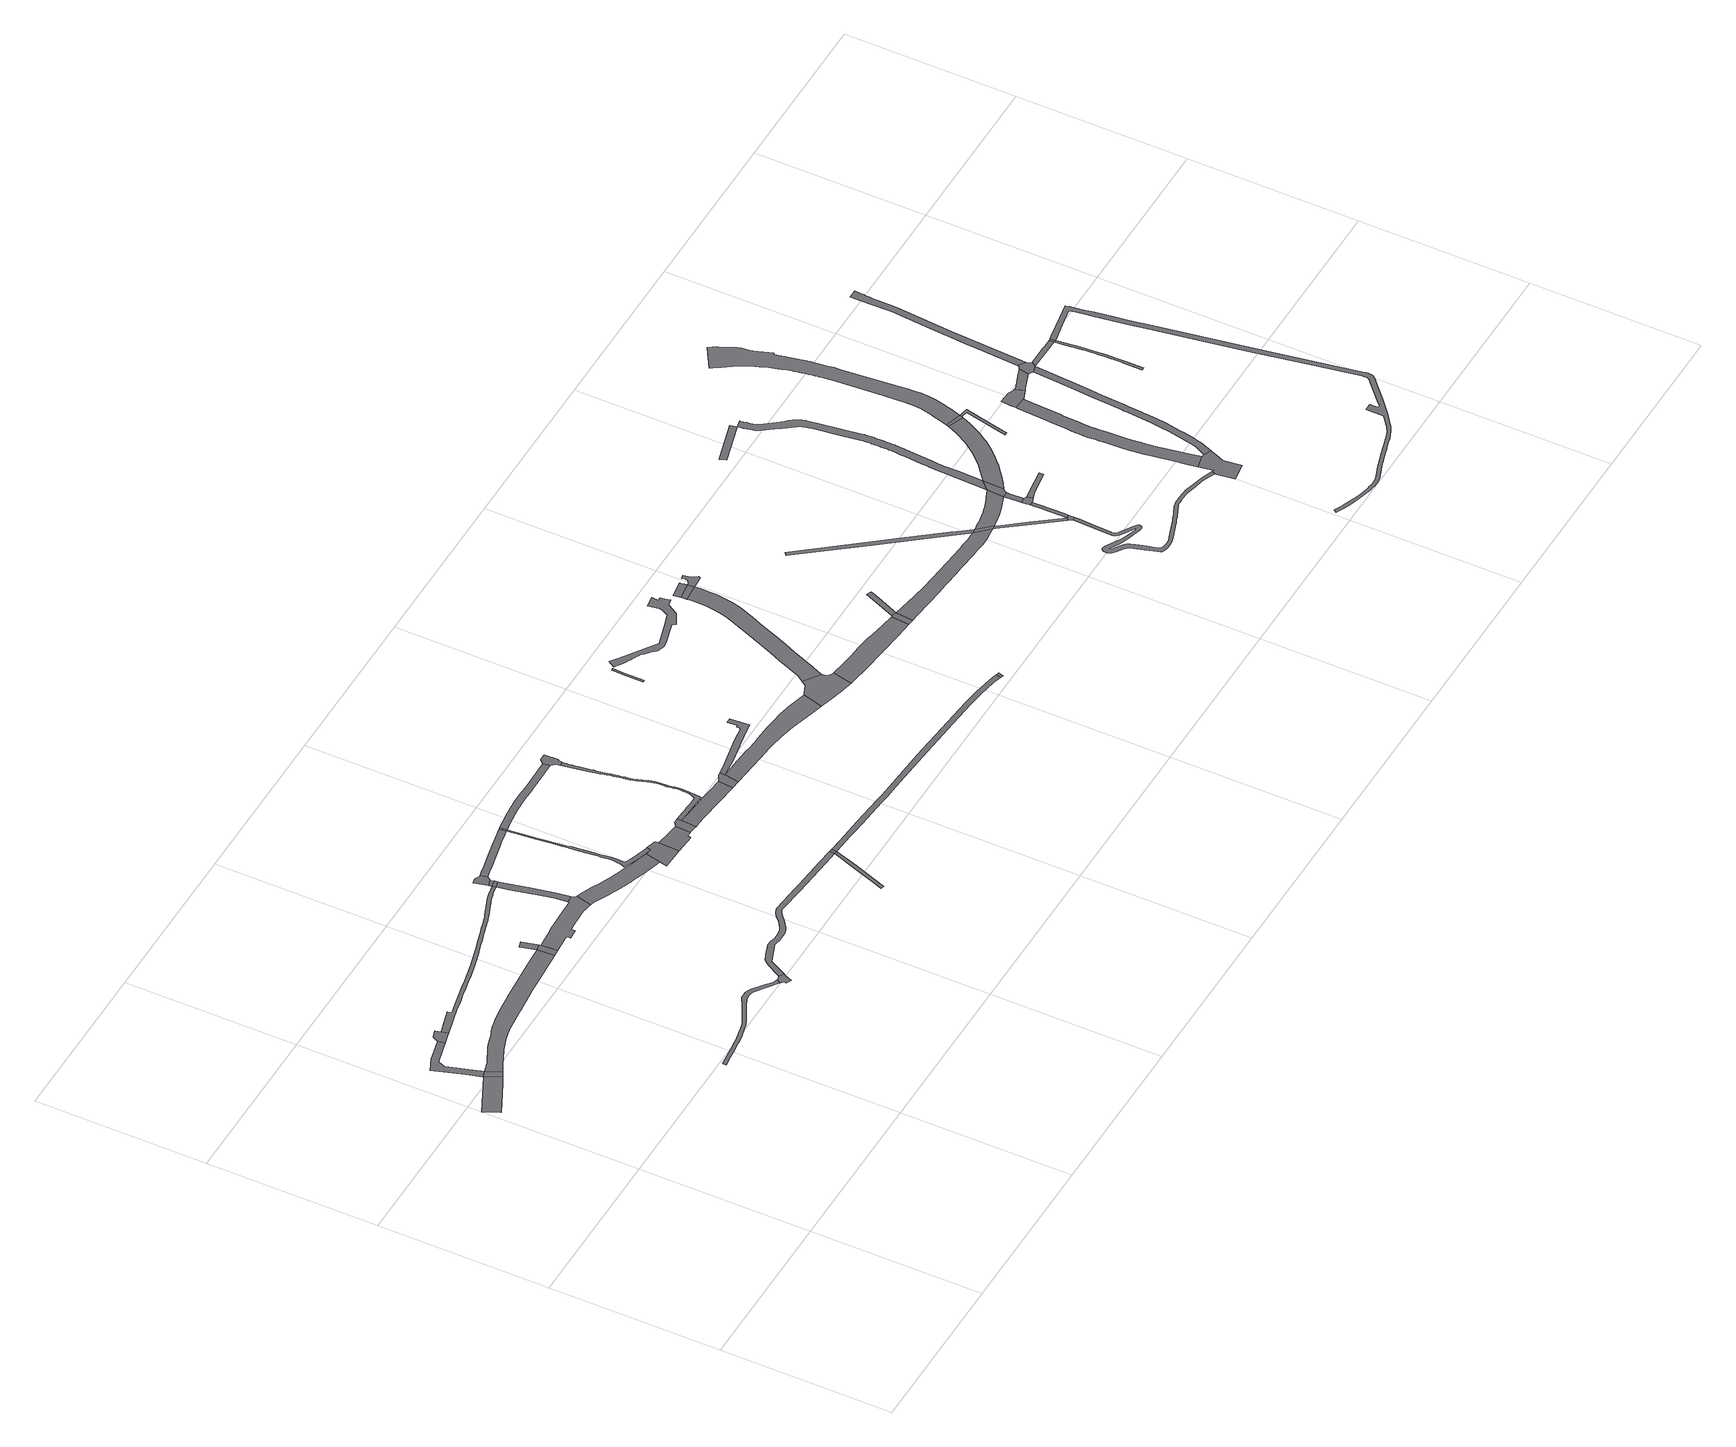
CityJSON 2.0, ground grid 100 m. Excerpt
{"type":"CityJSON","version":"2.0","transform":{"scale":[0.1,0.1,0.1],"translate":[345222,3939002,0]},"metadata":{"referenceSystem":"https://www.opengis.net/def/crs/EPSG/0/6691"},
"CityObjects":{
"road1":{"type":"Road","attributes":{"function":"3","RoadStructureAttribute.sectionType":"1"},"geometry":[{"type":"MultiSurface","lod":"1","boundaries":[[[0,1,2,3,4,5]]]}]},
"road2":{"type":"Road","geometry":[{"type":"MultiSurface","lod":"1","boundaries":[[[6,7,4,3,8,9]]]}]},
"road3":{"type":"Road","attributes":{"RoadStructureAttribute.sectionType":"1"},"geometry":[{"type":"MultiSurface","lod":"1","boundaries":[[[10,11,12,13,14,15,16,17,18,19,7,6]]]}]},
"road4":{"type":"Road","geometry":[{"type":"MultiSurface","lod":"1","boundaries":[[[20,21,15,14,22,23,24]]]}]},
"road5":{"type":"Road","attributes":{"function":"3","RoadStructureAttribute.sectionType":"1"},"geometry":[{"type":"MultiSurface","lod":"1","boundaries":[[[25,26,27,28,29,30,31,32,33,34,35,36,37,38,39,40,41,6,9,42,43,44,45,46,47,48,49,50,51,52,53,54,55,56,57,58,59,60,61,62,63,64,65,66,67,68,69]]]}]},
"road6":{"type":"Road","attributes":{"RoadStructureAttribute.sectionType":"1"},"geometry":[{"type":"MultiSurface","lod":"1","boundaries":[[[70,71,72,73,74,75,76,77,78,79,80,81,82,83,84,85,86,87,88,89,90,91,92,93,94,95,96,97,98,99,100,101,102,103,104,105,106,107,108,109,110,111,112,113,114,115,116,117,118,119,120,121,122,123,124,125,126]]]}]},
"road7":{"type":"Road","attributes":{"RoadStructureAttribute.sectionType":"1"},"geometry":[{"type":"MultiSurface","lod":"1","boundaries":[[[23,127,128,129,130,131,132,133,134,135,136,137,138,139,140,141,142,143,144,145,146,147,148,149,150,151,152,153,154,155,156,157,158,159,160,161,162,163,164,165,166,167,168,169,170,171,172,173,174,175,176,177,178,179,180,181,182,183,184,185,186,187,188,189,190,191,192,193,194,195,24]]]}]},
"road8":{"type":"Road","geometry":[{"type":"MultiSurface","lod":"1","boundaries":[[[196,69,68,197,198]]]}]},
"road9":{"type":"Road","attributes":{"function":"3","RoadStructureAttribute.sectionType":"1"},"geometry":[{"type":"MultiSurface","lod":"1","boundaries":[[[196,199,200,69]]]}]},
"road10":{"type":"Road","geometry":[{"type":"MultiSurface","lod":"1","boundaries":[[[201,202,203,126,125,204,205,206,207,208,209,210,211]]]}]},
"road11":{"type":"Road","geometry":[{"type":"MultiSurface","lod":"1","boundaries":[[[197,212,213,214,215,216,217,218,219,220,221,222,223,224,225,226,227,228,229,230,231,232,233,234,235,236,237,238,239,240,241,198]]]}]},
"road12":{"type":"Road","attributes":{"RoadStructureAttribute.sectionType":"1"},"geometry":[{"type":"MultiSurface","lod":"1","boundaries":[[[161,242,243,244,245,246,247,234,233,248,249,250,251,252,253,254,255]]]}]},
"road13":{"type":"Road","geometry":[{"type":"MultiSurface","lod":"1","boundaries":[[[256,162,161,255]]]}]},
"road14":{"type":"Road","attributes":{"RoadStructureAttribute.sectionType":"1"},"geometry":[{"type":"MultiSurface","lod":"1","boundaries":[[[256,257,258,259,260,162]]]}]},
"road15":{"type":"Road","geometry":[{"type":"MultiSurface","lod":"1","boundaries":[[[261,259,258,262,263,264,265,266]]]}]},
"road16":{"type":"Road","attributes":{"RoadStructureAttribute.sectionType":"1"},"geometry":[{"type":"MultiSurface","lod":"1","boundaries":[[[267,268,269,270,271,272,273,274,275,276,277,278,279,280,281,282,283,284,285,286,287,288,289,290,291,292,293,294,295,296,297,298,299,300,301,302,303,304,305,306,307,308,309,310,311,312,201,211]]]}]},
"road17":{"type":"Road","attributes":{"function":"3","RoadStructureAttribute.sectionType":"1"},"geometry":[{"type":"MultiSurface","lod":"1","boundaries":[[[230,313,314,315,316,317,318,319,320,321,322,323,324,325,326,327,328,329,330,331,332,333,334,335,336,337,338,339,340,341,342,343,344,345,346,347,348,349,350,351,352,353,354,355,356,357,358,359,360,361,362,363,364,231]]]}]},
"road18":{"type":"Road","attributes":{"RoadStructureAttribute.sectionType":"1"},"geometry":[{"type":"MultiSurface","lod":"1","boundaries":[[[365,366,367,368,369,370,371,372,373,374,375,263,262,376,377,378,379,380,381,382,383,384,385,386]]]}]},
"road19":{"type":"Road","geometry":[{"type":"MultiSurface","lod":"1","boundaries":[[[387,388,389,390,391,392,393,394,395,396,397,398,340,339,399,400]]]}]},
"road20":{"type":"Road","attributes":{"RoadStructureAttribute.sectionType":"1"},"geometry":[{"type":"MultiSurface","lod":"1","boundaries":[[[401,402,403,404,405,406,407,408,409,410,411,412,413,414,415,416,417,418,419,420,421,422,423,424,425,426,427,428,429,430,431,432,433,434,435,436,397,396,437,438,439,440,441,442,443,444,445,446,447,448,449,450,451,452,453,454,455,456,457,458,459,460,461,462,463,464,465,386]]]}]},
"road21":{"type":"Road","geometry":[{"type":"MultiSurface","lod":"1","boundaries":[[[365,386,465,466]]]}]},
"road22":{"type":"Road","attributes":{"RoadStructureAttribute.sectionType":"1"},"geometry":[{"type":"MultiSurface","lod":"1","boundaries":[[[467,468,469,470,471,472,473,474,283]]]}]},
"road23":{"type":"Road","attributes":{"RoadStructureAttribute.sectionType":"1"},"geometry":[{"type":"MultiSurface","lod":"1","boundaries":[[[475,476,477,478,479,480,481,482,483,484,485,486,387,400]]]}]},
"road24":{"type":"Road","geometry":[{"type":"MultiSurface","lod":"1","boundaries":[[[474,487,488,284,283]]]}]},
"road25":{"type":"Road","geometry":[{"type":"MultiSurface","lod":"1","boundaries":[[[489,490,491,492,480,479,493,494,495]]]}]},
"road26":{"type":"Road","attributes":{"RoadStructureAttribute.sectionType":"1"},"geometry":[{"type":"MultiSurface","lod":"1","boundaries":[[[465,496,497,498,499,500,501,502,503,504,505,506,507,508,509,510,511,512,513,514,515,516,517,518,519,520,521,466]]]}]},
"road27":{"type":"Road","attributes":{"function":"3","RoadStructureAttribute.sectionType":"1"},"geometry":[{"type":"MultiSurface","lod":"1","boundaries":[[[522,523,524,525,526,527,528,529,530,531,532,533,495,494]]]}]},
"road28":{"type":"Road","attributes":{"RoadStructureAttribute.sectionType":"1"},"geometry":[{"type":"MultiSurface","lod":"1","boundaries":[[[534,535,536,537,538,539,540,541,542,543,544,545,546,547,548,549,550,551,552,553,554,555,556,557,558,559,560,561,562,563,564,565,566,567,568,569,570,571,572,573,574,575,576,577,578,579,580,581,582,583,489,495,584,585,586,587,588,589,590,591,592,593,594,595,596,597,598,599,600,601,602,603,604,605,606,607,608,609,610,611,612,613,614,615,616,617,618,619,620,621,622,623,624,625,626,627,628,629,630,631]]]}]},
"road29":{"type":"Road","geometry":[{"type":"MultiSurface","lod":"1","boundaries":[[[632,633,631,630,634,635,636,637,638,509,508]]]}]},
"road30":{"type":"Road","geometry":[{"type":"MultiSurface","lod":"1","boundaries":[[[639,640,528,527,641,642,643]]]}]},
"road31":{"type":"Road","attributes":{"RoadStructureAttribute.sectionType":"1"},"geometry":[{"type":"MultiSurface","lod":"1","boundaries":[[[642,644,645,646,647,648,649,650,651,652,653,654,655,656,657,658,659,660,643]]]}]},
"road32":{"type":"Road","attributes":{"RoadStructureAttribute.sectionType":"1"},"geometry":[{"type":"MultiSurface","lod":"1","boundaries":[[[661,662,663,664,665,666,667,668,669,670,671,488,487,672,673,674,675,676,677,678,679,680,681,682,683,684,685]]]}]},
"road33":{"type":"Road","attributes":{"function":"3","RoadStructureAttribute.sectionType":"1"},"geometry":[{"type":"MultiSurface","lod":"1","boundaries":[[[686,687,688,689,690,691,692,693,694,695,642,641,696,697,698,699,700,701,702,703,704]]]}]},
"road34":{"type":"Road","attributes":{"RoadStructureAttribute.sectionType":"1"},"geometry":[{"type":"MultiSurface","lod":"1","boundaries":[[[705,706,707,708,709,710,711]]]}]},
"road35":{"type":"Road","geometry":[{"type":"MultiSurface","lod":"1","boundaries":[[[712,713,714,704,703,715,716,717,718,719,720,721,722,723,724,725,726]]]}]},
"road36":{"type":"Road","attributes":{"RoadStructureAttribute.sectionType":"1"},"geometry":[{"type":"MultiSurface","lod":"1","boundaries":[[[727,728,729,730,731,732,733,734,735,736,737,738,739,740,741,742,743,744,745,746,747,748,749,750,751,752,753,754,755,756,757,758,759,760,761,762,763,764,765,766,767,768,769,770,771,772,773,774,775,776,777,778]]]}]},
"road37":{"type":"Road","geometry":[{"type":"MultiSurface","lod":"1","boundaries":[[[779,685,684,780]]]}]},
"road38":{"type":"Road","attributes":{"function":"3","RoadStructureAttribute.sectionType":"1"},"geometry":[{"type":"MultiSurface","lod":"1","boundaries":[[[781,782,783,784,785,786,787,788,789,790,791,792,712,726,793,794,795,796,797,798,799,800,801,802,803,804,805,806,807]]]}]},
"road39":{"type":"Road","attributes":{"function":"3","RoadStructureAttribute.sectionType":"1"},"geometry":[{"type":"MultiSurface","lod":"1","boundaries":[[[808,809,810,811,812,813,719,718,814,815,816,817,818,819]]]}]},
"road40":{"type":"Road","geometry":[{"type":"MultiSurface","lod":"1","boundaries":[[[806,820,821,822,823,807]]]}]},
"road41":{"type":"Road","attributes":{"function":"3","RoadStructureAttribute.sectionType":"1"},"geometry":[{"type":"MultiSurface","lod":"1","boundaries":[[[820,824,825,826,827,821]]]}]},
"road42":{"type":"Road","geometry":[{"type":"MultiSurface","lod":"1","boundaries":[[[818,828,829,830,831,819]]]}]},
"road43":{"type":"Road","geometry":[{"type":"MultiSurface","lod":"1","boundaries":[[[832,833,834,835,836,837,838,839,820,806,840,841,842,843,844,845,846,847]]]}]},
"road44":{"type":"Road","attributes":{"RoadStructureAttribute.sectionType":"1"},"geometry":[{"type":"MultiSurface","lod":"1","boundaries":[[[848,849,850,851,830,829]]]}]},
"road45":{"type":"Road","attributes":{"function":"3","RoadStructureAttribute.sectionType":"1"},"geometry":[{"type":"MultiSurface","lod":"1","boundaries":[[[828,852,853,854,855,856,857,858,859,860,861,862,863,864,865,866,867,868,869,870,871,872,873,874,875,876,877,878,879,829]]]}]},
"road46":{"type":"Road","attributes":{"RoadStructureAttribute.sectionType":"1"},"geometry":[{"type":"MultiSurface","lod":"1","boundaries":[[[880,881,882,883,884,885,886,870,887]]]}]},
"road47":{"type":"Road","geometry":[{"type":"MultiSurface","lod":"1","boundaries":[[[887,870,869,888]]]}]},
"road48":{"type":"Road","attributes":{"RoadStructureAttribute.sectionType":"1"},"geometry":[{"type":"MultiSurface","lod":"1","boundaries":[[[889,890,891,892,893,894,888,869]]]}]},
"road49":{"type":"Road","attributes":{"RoadStructureAttribute.sectionType":"1"},"geometry":[{"type":"MultiSurface","lod":"1","boundaries":[[[895,896,897,898,899,900,901,902,903,904,905,906,907,908,909,910,911,887,888,912,913,914,915,916,917,918,919,920,921]]]}]},
"road50":{"type":"Road","geometry":[{"type":"MultiSurface","lod":"1","boundaries":[[[922,892,891,923,924]]]}]},
"road51":{"type":"Road","attributes":{"RoadStructureAttribute.sectionType":"1"},"geometry":[{"type":"MultiSurface","lod":"1","boundaries":[[[922,925,926,927,928,929,930,931,932,933,934,935,936,892]]]}]},
"road52":{"type":"Road","geometry":[{"type":"MultiSurface","lod":"1","boundaries":[[[937,938,939,940,941,942,943,944,945,946,947,929,928]]]}]},
"road53":{"type":"Road","attributes":{"RoadStructureAttribute.sectionType":"1"},"geometry":[{"type":"MultiSurface","lod":"1","boundaries":[[[948,943,942,949,950,951,952,920]]]}]},
"road54":{"type":"Road","geometry":[{"type":"MultiSurface","lod":"1","boundaries":[[[952,953,954,955,956,921,920]]]}]},
"road55":{"type":"Road","attributes":{"RoadStructureAttribute.sectionType":"1"},"geometry":[{"type":"MultiSurface","lod":"1","boundaries":[[[956,957,958,959,960,961,962,963,964,965,966,967,968,969,970,971,972,973,974,975,976,977,978,979,980,981,982,983,984,985,986,987,988,989,990,991,992,993,994,995,996,997,998,999,1000,1001,1002,1003,1004,1005,1006,1007,1008,1009,1010,1011,1012,1013,1014,1015,1010,1016,1017,1018,1019,1020,1021,1022,1023,1024,1025,1026,1027,1028,1029,1030,1031,1032,1033,1034,1035,1036,1037,1038,1039,1040,1041,1042,1043,1044,1045,1046,1047,1048,1049,1050,1051,1052,1053,1054,1055,1056,1057,1058,1059,1060,1061,1062,1063,1064,1065,1066,1067,921]]]}]},
"road56":{"type":"Road","attributes":{"RoadStructureAttribute.sectionType":"1"},"geometry":[{"type":"MultiSurface","lod":"1","boundaries":[[[923,1068,1069,1070,1071,1072,1073,1074,1075,1076,1077,1078,1079,1080,1081,1082,1083,1084,1085,1086,1087,1088,1089,1090,1091,1092,1093,1094,1095,1096,1097,1098,1099,1100,1101,1102,1103,1104,1105,1106,1107,1108,1109,1110,1111,1112,1113,1114,1115,1116,1117,1118,1119,1120,1121,1122,1123,1124,1125,1126,1127,1128,1129,1130,1131,1132,1133,1134,1135,1136,1137,1138,1139,1140,1141,1142,1143,1144,1145,1146,1147,1148,1149,1150,1151,1152,1153,1154,1155,1156,1157,1158,1159,1160,1161,1162,1163,1164,1165,1166,1167,1168,1169,1170,1171,1172,1173,1174,1175,1176,1177,1178,1179,1180,1181,1182,1183,1184,1185,1186,1187,1188,1189,1190,1191,1192,1193,1194,1195,1196,1197,1198,1199,1200,1201,1202,1203,1204,1205,1206,1207,1208,1209,1210,1211,1212,1213,1214,1215,1216,1217,924]]]}]},
"road57":{"type":"Road","attributes":{"RoadStructureAttribute.sectionType":"1"},"geometry":[{"type":"MultiSurface","lod":"1","boundaries":[[[938,1218,1219,1220,1221,939]]]}]},
"road58":{"type":"Road","attributes":{"function":"3","RoadStructureAttribute.sectionType":"1"},"geometry":[{"type":"MultiSurface","lod":"1","boundaries":[[[1222,1223,1224,1225,1226,1227,1228,1229,1230,956,955,1231,1232,1233,1234,1235,1236,1237,1238,1239,1240,1241,1242,1243,1244,1245,1246,1247,1248]]]}]},
"road59":{"type":"Road","geometry":[{"type":"MultiSurface","lod":"1","boundaries":[[[1249,1250,1251,1252,1253,1254,1255,1149,1148,1256,1257]]]}]},
"road60":{"type":"Road","geometry":[{"type":"MultiSurface","lod":"1","boundaries":[[[1258,1259,1260,1261,1262,1222,1248]]]}]},
"road61":{"type":"Road","attributes":{"RoadStructureAttribute.sectionType":"1"},"geometry":[{"type":"MultiSurface","lod":"1","boundaries":[[[1260,1263,1264,1265,1266,1267,1261]]]}]},
"road62":{"type":"Road","attributes":{"function":"3","RoadStructureAttribute.sectionType":"1"},"geometry":[{"type":"MultiSurface","lod":"1","boundaries":[[[1268,1269,1270,1271,1272,1273,1274,1275,1276,1277,1278,1279,1280,1281,1282,1283,1284,1285,1286,1287,1288,1289,1290,1291,1292,1293,1294,1295,1296,1297,1298,1299,1300,1301,1302,1303,1304,1305,1306,1307,1308,1309,1310,1311,1312,1313,1314,1315,1316,1317,1318,1319,1320,1321,1322,1323,1324,1325,1326,1327,1328,1329,1254,1253]]]}]},
"road63":{"type":"Road","attributes":{"function":"3","RoadStructureAttribute.sectionType":"1"},"geometry":[{"type":"MultiSurface","lod":"1","boundaries":[[[1330,1331,1332,1333,1334,1335,1336,1337,1338,1339,1340,1341,1342,1343,1344,1345,1346,1347,1348,1349,1350,1351,1352,1353,1354,1355,1356,1357,1358,1359,1360,1361,1362,1363,1364,1365,1366,1367,1368,1369,1370,1371,1372,1373,1374,1375,1376,1377,1378,1379,1380,1381,1382,1383,1384,1385,1386,1387,1388,1389,1390,1391,1392,1393,1394,1395,1396,1397,1398,1399,1400,1401,1402,1403,1404,1405,1406,1407,1408,1409,1410,1411,1262,1261]]]}]},
"road64":{"type":"Road","attributes":{"RoadStructureAttribute.sectionType":"1"},"geometry":[{"type":"MultiSurface","lod":"1","boundaries":[[[1412,1413,1414,1415,1416,1417,1418,1419,1420,1421,1422,1423,1424,1425,1426,1427,1428,1429,1252,1251,1430,1431,1432,1433,1434,1435,1436,1437,1438,1439,1440,1441,1442,1443,1444,1445,1446,1447,1448]]]}]},
"road65":{"type":"Road","geometry":[{"type":"MultiSurface","lod":"1","boundaries":[[[1449,1450,1451,1452,1453,1454,1455,1456,1457,1458,1299,1298,1459]]]}]},
"road66":{"type":"Road","attributes":{"RoadStructureAttribute.sectionType":"1"},"geometry":[{"type":"MultiSurface","lod":"1","boundaries":[[[1460,1461,1462,1463,1464,1465,1466,1449,1459,1467,1468]]]}]},
"road67":{"type":"Road","attributes":{"RoadStructureAttribute.sectionType":"1"},"geometry":[{"type":"MultiSurface","lod":"1","boundaries":[[[1469,1470,1471,1472,1473,1474,1475,1476,1477,1478,1479,1480,1481,1482,1483,1484,1485,1486,1487,1488,1489,1490,1491,1492,1493,1494,1495,1496,1497,1498,1499,1500,1501,1502,1503,1504,1505,1506,1507,1508,1509,1510,1511,1512,1513,1514,1515,1516,1517,1518,1519,1520,1521,1522,1523,1524,1525,1526,1527,1528,1529,1530,1531,1532,1533,1534,1535,1536,1537,1538,1539,1540,1541,1542,1543,1544,1545,1546,1547,1548,1549,1550,1551,1552,1553,1554,1555,1556,1557,1558,1559,1560,1561,1562,1563,1564,1565,1566,1567,1568,1569,1570,1571,1572,1573,1574,1575,1576,1577,1578,1579,1580,1581,1582,1583,1584,1585,1586,1587,1588,1589,1590,1591,1592,1593,1594,1595,1596,1597,1598,1599,1600,1601,1602,1603,1604,1605,1606,1607,1608,1609,1610,1611,1612,1613,1614,1615,1616,1617,1618,1619]]]}]},
"road68":{"type":"Road","geometry":[{"type":"MultiSurface","lod":"1","boundaries":[[[1620,1621,1622,1623,1624,1625,1626,1627,1628,1629,1630,1631,1460,1468,1412,1448]]]}]},
"road69":{"type":"Road","attributes":{"RoadStructureAttribute.sectionType":"1"},"geometry":[{"type":"MultiSurface","lod":"1","boundaries":[[[1632,1633,1634,1635,1620,1448,1636,1637,1638]]]}]},
"road70":{"type":"Road","attributes":{"RoadStructureAttribute.sectionType":"1"},"geometry":[{"type":"MultiSurface","lod":"1","boundaries":[[[1637,1639,1640,1641,1642,1643,1644,1645,1646,1647,1648,1649,1650,1651,1652,1653,1654,1655,1656,1657,1658,1659,1660,1661,1662,1663,1664,1665,1541]]]}]},
"road71":{"type":"Road","attributes":{"RoadStructureAttribute.sectionType":"1"},"geometry":[{"type":"MultiSurface","lod":"1","boundaries":[[[1666,1667,1668,1669,1670,1671,1672,1673,1674,1675,1676,1626,1625,1677,1678,1679,1680,1681,1682,1683,1684,1685,1686,1687,1688,1689,1690,1691]]]}]},
"road72":{"type":"Road","geometry":[{"type":"MultiSurface","lod":"1","boundaries":[[[1637,1541,1540,1638]]]}]}
},
"vertices":[
[50,1829,0],[241,1921,0],[255,1928,0],[287,1945,0],[242,2033,0],[5,1919,0],
[279,2046,0],[241,2035,0],[317,1961,0],[321,1963,0],
[252,2129,0],[214,2249,0],[233,2289,0],[248,2296,0],[374,2327,0],[365,2366,0],[255,2339,0],[234,2334,0],[158,2299,0],[215,2119,0],
[428,2416,0],[385,2402,0],[419,2338,0],[448,2345,0],[438,2384,0],
[1147,2224,0],[1046,2218,0],[954,2210,0],[843,2202,0],[779,2195,0],[712,2187,0],[657,2179,0],[617,2172,0],[588,2165,0],[575,2160,0],[556,2152,0],[540,2146,0],[504,2135,0],[468,2124,0],[447,2115,0],[341,2065,0],[330,2061,0],[346,1975,0],[365,1985,0],[383,1994,0],[399,2002,0],[416,2010,0],[432,2018,0],[449,2025,0],[466,2033,0],[484,2040,0],[502,2047,0],[520,2053,0],[537,2059,0],[553,2064,0],[570,2068,0],[585,2072,0],[610,2077,0],[635,2080,0],[662,2083,0],[690,2087,0],[717,2090,0],[744,2092,0],[771,2095,0],[798,2097,0],[942,2111,0],[966,2113,0],[968,2113,0],[1216,2130,0],[1209,2227,0],
[1572,1031,0],[1562,1037,0],[1529,1061,0],[1461,1118,0],[1451,1121,0],[1438,1126,0],[1429,1128,0],[1415,1128,0],[1403,1128,0],[1395,1128,0],[1386,1126,0],[1334,1098,0],[1257,1057,0],[1249,1052,0],[1240,1047,0],[1232,1043,0],[1225,1039,0],[1214,1035,0],[1202,1032,0],[1190,1028,0],[1178,1025,0],[1167,1022,0],[1156,1020,0],[1144,1017,0],[1133,1015,0],[1080,1006,0],[1076,1005,0],[1018,997,0],[960,991,0],[903,984,0],[903,963,0],[962,971,0],[1021,977,0],[1070,984,0],[1079,985,0],[1137,995,0],[1149,998,0],[1160,1000,0],[1171,1003,0],[1183,1006,0],[1195,1009,0],[1208,1012,0],[1220,1016,0],[1232,1021,0],[1241,1025,0],[1250,1030,0],[1258,1034,0],[1267,1039,0],[1344,1078,0],[1378,1095,0],[1394,1099,0],[1412,1100,0],[1418,1100,0],[1440,1096,0],[1450,1091,0],[1572,1003,0],[1586,1026,0],
[630,2389,0],[660,2395,0],[697,2403,0],[734,2412,0],[784,2422,0],[834,2432,0],[884,2442,0],[934,2454,0],[959,2460,0],[968,2463,0],[1002,2472,0],[1036,2482,0],[1070,2492,0],[1110,2504,0],[1129,2510,0],[1153,2517,0],[1176,2524,0],[1200,2531,0],[1223,2538,0],[1228,2540,0],[1243,2544,0],[1264,2550,0],[1284,2556,0],[1304,2562,0],[1318,2567,0],[1408,2603,0],[1414,2605,0],[1426,2610,0],[1429,2612,0],[1443,2617,0],[1464,2622,0],[1484,2627,0],[1489,2627,0],[1505,2630,0],[1527,2634,0],[1523,2654,0],[1501,2650,0],[1480,2646,0],[1459,2642,0],[1437,2636,0],[1421,2630,0],[1406,2624,0],[1400,2621,0],[1311,2586,0],[1298,2581,0],[1278,2575,0],[1258,2569,0],[1238,2563,0],[1217,2557,0],[1194,2550,0],[1170,2543,0],[1147,2536,0],[1123,2529,0],[1104,2523,0],[1065,2511,0],[1031,2501,0],[997,2492,0],[963,2482,0],[957,2481,0],[929,2473,0],[880,2462,0],[830,2451,0],[780,2442,0],[730,2431,0],[693,2423,0],[655,2414,0],[625,2408,0],[591,2400,0],[583,2424,0],
[1247,2237,0],[1256,2132,0],[1250,2226,0],
[1222,2330,0],[1185,2320,0],
[1614,1031,0],[1607,1027,0],[1598,1025,0],[1573,1002,0],[1584,995,0],[1589,989,0],[1591,983,0],[1591,974,0],[1617,961,0],[1638,1005,0],[1643,1015,0],
[1367,2140,0],[1369,2123,0],[1370,2116,0],[1428,2121,0],[1428,2127,0],[1426,2144,0],[1455,2146,0],[1533,2149,0],[1574,2151,0],[1581,2150,0],[1589,2149,0],[1590,2148,0],[1596,2148,0],[1603,2146,0],[1611,2145,0],[1618,2144,0],[1626,2142,0],[1634,2140,0],[1635,2140,0],[1660,2231,0],[1651,2241,0],[1643,2256,0],[1602,2252,0],[1603,2246,0],[1530,2244,0],[1380,2237,0],[1362,2236,0],[1330,2233,0],[1298,2230,0],[1266,2227,0],
[1535,2598,0],[1542,2563,0],[1568,2444,0],[1572,2427,0],[1593,2334,0],[1593,2330,0],[1641,2263,0],[1632,2340,0],[1629,2354,0],[1612,2433,0],[1600,2486,0],[1588,2544,0],[1572,2617,0],[1567,2642,0],
[1563,2662,0],
[1562,2667,0],[1557,2684,0],[1519,2674,0],[1521,2664,0],
[1504,2735,0],[1574,2709,0],[1565,2748,0],[1556,2746,0],[1529,2759,0],[1500,2753,0],
[1698,1115,0],[1818,1161,0],[1851,1152,0],[1889,1152,0],[1913,1154,0],[1938,1160,0],[1956,1171,0],[1978,1186,0],[1995,1200,0],[2026,1228,0],[2046,1240,0],[2057,1245,0],[2065,1246,0],[2232,1231,0],[2284,1226,0],[2475,1209,0],[2560,1202,0],[2563,1232,0],[2470,1240,0],[2272,1257,0],[2235,1261,0],[2065,1276,0],[2050,1275,0],[2031,1267,0],[2007,1251,0],[1976,1222,0],[1960,1210,0],[1940,1196,0],[1926,1188,0],[1908,1184,0],[1887,1182,0],[1855,1182,0],[1826,1189,0],[1795,1189,0],[1770,1181,0],[1745,1172,0],[1720,1163,0],[1711,1159,0],[1702,1155,0],[1693,1150,0],[1685,1145,0],[1680,1139,0],[1675,1133,0],[1671,1126,0],[1666,1120,0],[1624,1044,0],
[1644,2137,0],[1655,2134,0],[1665,2130,0],[1675,2126,0],[1688,2121,0],[1700,2115,0],[1712,2109,0],[1723,2104,0],[1729,2101,0],[1751,2090,0],[1752,2090,0],[1772,2081,0],[1793,2071,0],[1815,2062,0],[1838,2052,0],[1862,2043,0],[1863,2043,0],[1885,2035,0],[1908,2027,0],[1930,2019,0],[1947,2013,0],[1957,2009,0],[1974,2004,0],[1992,1999,0],[2026,1988,0],[2061,1978,0],[2085,1972,0],[2107,2064,0],[2095,2066,0],[2064,2075,0],[2033,2084,0],[2015,2089,0],[1997,2096,0],[1980,2102,0],[1962,2109,0],[1939,2117,0],[1927,2121,0],[1917,2124,0],[1895,2132,0],[1873,2140,0],[1853,2149,0],[1832,2158,0],[1812,2167,0],[1791,2177,0],[1770,2187,0],[1748,2197,0],[1726,2207,0],[1704,2216,0],[1689,2222,0],[1677,2226,0],[1675,2227,0],[1662,2231,0],
[1916,2820,0],[1905,2819,0],[1881,2814,0],[1864,2811,0],[1827,2804,0],[1791,2796,0],[1754,2788,0],[1718,2780,0],[1678,2771,0],[1638,2763,0],[1599,2755,0],[1607,2716,0],[1647,2724,0],[1686,2732,0],[1726,2741,0],[1763,2749,0],[1800,2757,0],[1836,2765,0],[1870,2772,0],[1872,2772,0],[1912,2779,0],[1922,2781,0],
[2210,2042,0],[2210,2044,0],[2210,2048,0],[2210,2051,0],[2209,2055,0],[2208,2059,0],[2207,2061,0],[2206,2063,0],[2205,2065,0],[2151,2079,0],[2145,2055,0],[2127,2059,0],[2077,1927,0],[2204,1921,0],
[1928,2730,0],[1932,2691,0],[1936,2652,0],[1940,2612,0],[1945,2569,0],[1950,2526,0],[1955,2482,0],[1960,2447,0],[1960,2439,0],[1960,2435,0],[1960,2430,0],[1963,2400,0],[1967,2370,0],[1971,2340,0],[1974,2309,0],[1978,2275,0],[1979,2252,0],[1981,2229,0],[1983,2206,0],[1982,2183,0],[1982,2177,0],[1981,2172,0],[1981,2166,0],[1980,2161,0],[1980,2156,0],[1979,2151,0],[1979,2146,0],[1978,2141,0],[1968,2118,0],[1980,2112,0],[2007,2101,0],[2034,2090,0],[2061,2080,0],[2089,2071,0],[2107,2065,0],[2117,2063,0],[2123,2087,0],[2096,2095,0],[2069,2104,0],[2043,2113,0],[2016,2124,0],[2005,2128,0],[2003,2129,0],[2000,2133,0],[2000,2138,0],[2000,2155,0],[2001,2172,0],[1999,2207,0],[1996,2241,0],[1992,2276,0],[1989,2311,0],[1986,2341,0],[1982,2372,0],[1978,2402,0],[1975,2432,0],[1970,2440,0],[1970,2446,0],[1965,2483,0],[1960,2527,0],[1955,2570,0],[1950,2613,0],[1946,2653,0],[1942,2692,0],[1938,2731,0],[1932,2783,0],
[1925,2822,0],
[2514,1069,0],[2504,1040,0],[2465,930,0],[2444,868,0],[2463,863,0],[2511,999,0],[2533,1062,0],[2579,1195,0],
[2318,1915,0],[2329,1936,0],[2349,1934,0],[2352,1934,0],[2353,1934,0],[2361,2023,0],[2337,2025,0],[2334,2026,0],[2300,2029,0],[2267,2034,0],[2240,2038,0],[2213,2042,0],
[2581,1200,0],[2583,1230,0],
[2414,2042,0],[2396,2042,0],[2389,2042,0],[2385,2041,0],[2393,1930,0],[2406,1929,0],[2413,2017,0],
[1952,2786,0],[1992,2792,0],[2032,2797,0],[2058,2800,0],[2084,2802,0],[2109,2804,0],[2114,2805,0],[2134,2806,0],[2164,2807,0],[2195,2807,0],[2226,2806,0],[2258,2806,0],[2460,2808,0],[2455,2848,0],[2258,2846,0],[2226,2846,0],[2195,2847,0],[2164,2847,0],[2133,2846,0],[2106,2844,0],[2099,2844,0],[2080,2842,0],[2054,2840,0],[2028,2837,0],[1987,2832,0],[1946,2826,0],
[2438,1926,0],[2482,1923,0],[2529,1919,0],[2575,1914,0],[2620,1909,0],[2751,1895,0],[2760,1982,0],[2680,1989,0],[2603,1998,0],[2556,2002,0],[2517,2006,0],[2462,2011,0],
[2513,2602,0],[2515,2590,0],[2524,2561,0],[2527,2550,0],[2530,2540,0],[2533,2529,0],[2535,2518,0],[2538,2508,0],[2540,2498,0],[2542,2488,0],[2544,2478,0],[2546,2463,0],[2549,2448,0],[2552,2433,0],[2552,2428,0],[2554,2418,0],[2555,2410,0],[2556,2402,0],[2558,2394,0],[2559,2386,0],[2563,2372,0],[2567,2359,0],[2572,2346,0],[2576,2333,0],[2582,2318,0],[2586,2305,0],[2587,2303,0],[2592,2288,0],[2596,2273,0],[2598,2256,0],[2599,2237,0],[2600,2219,0],[2601,2200,0],[2604,2181,0],[2607,2163,0],[2610,2144,0],[2611,2126,0],[2611,2108,0],[2610,2090,0],[2609,2078,0],[2605,2062,0],[2591,2034,0],[2588,2034,0],[2563,2035,0],[2537,2036,0],[2511,2037,0],[2487,2038,0],[2463,2040,0],[2438,2041,0],[2417,2042,0],[2461,2015,0],[2536,2011,0],[2586,2009,0],[2613,2006,0],[2616,2052,0],[2618,2070,0],[2620,2089,0],[2621,2129,0],[2620,2146,0],[2617,2164,0],[2613,2183,0],[2611,2201,0],[2610,2219,0],[2609,2238,0],[2608,2256,0],[2606,2275,0],[2602,2291,0],[2597,2306,0],[2591,2321,0],[2586,2336,0],[2581,2349,0],[2577,2362,0],[2572,2375,0],[2569,2388,0],[2567,2396,0],[2566,2403,0],[2565,2411,0],[2564,2419,0],[2562,2428,0],[2561,2434,0],[2559,2449,0],[2556,2465,0],[2553,2480,0],[2551,2490,0],[2550,2500,0],[2549,2502,0],[2543,2533,0],[2536,2581,0],[2535,2593,0],[2531,2615,0],[2520,2680,0],[2518,2695,0],[2515,2711,0],[2513,2727,0],[2512,2742,0],[2512,2753,0],[2512,2764,0],[2486,2759,0],
[2482,2786,0],[2483,2781,0],[2512,2774,0],[2512,2785,0],[2519,2793,0],[2517,2874,0],[2477,2873,0],
[2803,2004,0],[2790,1998,0],[2803,1890,0],[2820,1976,0],[2819,2004,0],
[2844,1980,0],[2925,1988,0],[3045,2010,0],[3065,2014,0],[3113,2022,0],[3208,2038,0],[3201,2149,0],[3170,2147,0],[3177,2091,0],[3165,2090,0],[3166,2072,0],[3155,2064,0],[3117,2058,0],[3056,2050,0],[3045,2048,0],[2885,2017,0],[2821,2005,0],
[4110,1088,0],[4077,1096,0],[3973,1115,0],[3876,1127,0],[3704,1142,0],[3411,1165,0],[3064,1189,0],[3014,1193,0],[2827,1209,0],[2745,1215,0],[2662,1223,0],[2659,1193,0],[2720,1188,0],[2742,1186,0],[2819,1179,0],[3011,1163,0],[3062,1159,0],[3148,1153,0],[3408,1135,0],[3701,1112,0],[3873,1097,0],[3968,1085,0],[4070,1067,0],[4123,1053,0],[4131,1082,0],
[3434,1919,0],[3383,1931,0],[3350,1937,0],[3301,1941,0],[3234,1947,0],[3143,1952,0],[3105,1954,0],[3052,1958,0],[3031,1960,0],[2939,1968,0],[3008,1872,0],[3012,1872,0],[3094,1865,0],[3126,1862,0],[3204,1850,0],[3298,1830,0],[3428,1794,0],[3503,1773,0],[3536,1892,0],
[3241,2860,0],[3241,2852,0],[3237,2794,0],[3237,2673,0],[3248,2673,0],[3247,2794,0],[3251,2859,0],
[3622,1949,0],[3602,1921,0],[3544,1896,0],[3581,1752,0],[3659,1732,0],[3667,1730,0],[3727,1717,0],[3752,1833,0],[3739,1838,0],[3730,1845,0],[3724,1852,0],[3720,1857,0],[3717,1865,0],[3717,1873,0],[3716,1882,0],
[3750,2917,0],[3758,2868,0],[3761,2856,0],[3760,2836,0],[3738,2797,0],[3678,2775,0],[3530,2734,0],[3340,2865,0],[3290,2899,0],[3263,2860,0],[3267,2858,0],[3276,2852,0],[3277,2852,0],[3284,2847,0],[3290,2842,0],[3297,2837,0],[3304,2833,0],[3310,2829,0],[3317,2826,0],[3324,2823,0],[3330,2819,0],[3337,2816,0],[3344,2812,0],[3351,2808,0],[3358,2805,0],[3366,2801,0],[3374,2798,0],[3381,2794,0],[3390,2790,0],[3398,2785,0],[3406,2781,0],[3414,2775,0],[3421,2770,0],[3427,2764,0],[3434,2758,0],[3441,2751,0],[3447,2745,0],[3454,2739,0],[3461,2733,0],[3467,2727,0],[3478,2715,0],[3517,2701,0],[3545,2704,0],[3682,2741,0],[3696,2721,0],[3770,2759,0],[3808,2824,0],[3845,2831,0],[3837,2866,0],[3833,2888,0],[3813,2887,0],[3817,2928,0],
[4150,1077,0],[4142,1048,0],
[3891,2733,0],[3891,2688,0],[3889,2649,0],[3885,2606,0],[3877,2563,0],[3866,2518,0],[3834,2435,0],[3811,2376,0],[3763,2257,0],[3735,2191,0],[3707,2126,0],[3649,1989,0],[3725,1911,0],[3741,1950,0],[3799,2087,0],[3826,2151,0],[3855,2219,0],[3903,2339,0],[3927,2399,0],[3961,2488,0],[3975,2542,0],[3984,2593,0],[3989,2642,0],[3991,2686,0],[3991,2737,0],[3989,2767,0],[3889,2759,0],
[4185,1774,0],[4102,1789,0],[4057,1798,0],[3983,1806,0],[3908,1811,0],[3844,1819,0],[3752,1712,0],[3862,1697,0],[3996,1683,0],[4152,1667,0],[4254,1658,0],[4264,1761,0],
[3984,2806,0],[3886,2791,0],[3887,2782,0],[3887,2781,0],
[3982,2826,0],[3980,2843,0],[3979,2851,0],[3879,2836,0],
[4290,1654,0],[4299,1755,0],[4271,1767,0],[4268,1760,0],
[4019,2845,0],[4018,2836,0],[4018,2834,0],[4018,2829,0],[4014,2821,0],[4012,2819,0],[4006,2814,0],[3997,2809,0],[4055,2773,0],[4057,2773,0],[4062,2773,0],[4068,2785,0],[4048,2817,0],[4043,2836,0],[4037,2862,0],[4015,2857,0],
[4368,1914,0],[4380,1942,0],[4350,1954,0],[4339,1927,0],
[4335,1650,0],[4543,1630,0],[4557,1629,0],[4618,1625,0],[4699,1618,0],[4753,1613,0],[4876,1602,0],[4884,1602,0],[4908,1600,0],[4932,1598,0],[4958,1597,0],[4985,1596,0],[5009,1597,0],[5032,1599,0],[5054,1602,0],[5075,1604,0],[5076,1604,0],[5088,1606,0],[5013,1683,0],[4983,1681,0],[4961,1681,0],[4938,1683,0],[4914,1685,0],[4891,1687,0],[4886,1687,0],[4690,1704,0],[4541,1717,0],[4451,1730,0],
[5003,1736,0],[4966,1786,0],[4794,2008,0],[4436,2473,0],[4416,2458,0],[4606,2211,0],[4636,2172,0],[5042,1686,0],
[5111,1609,0],
[5096,1595,0],[5211,1443,0],[5324,1292,0],[5340,1304,0],[5222,1461,0],[5133,1578,0],
[5302,1753,0],[5284,1745,0],[5266,1737,0],[5248,1730,0],[5230,1723,0],[5212,1717,0],[5193,1712,0],[5175,1707,0],[5167,1705,0],[5149,1701,0],[5121,1696,0],[5102,1693,0],[5098,1693,0],[5094,1692,0],[5065,1689,0],[5060,1688,0],[5045,1686,0],[5134,1612,0],[5165,1617,0],[5170,1618,0],[5196,1624,0],[5208,1627,0],[5244,1639,0],[5279,1650,0],[5315,1662,0],[5324,1666,0],[5331,1766,0],
[5360,1304,0],[5340,1271,0],[5360,1271,0],
[5360,1331,0],[5360,1407,0],[5360,1482,0],[5359,1516,0],[5338,1515,0],[5338,1499,0],[5339,1491,0],[5339,1482,0],[5339,1464,0],[5340,1447,0],[5340,1407,0],[5340,1331,0],
[5370,1520,0],[5391,1528,0],[5379,1561,0],[5373,1562,0],[5369,1564,0],[5364,1569,0],[5333,1566,0],[5336,1536,0],[5336,1535,0],[5337,1521,0],[5337,1517,0],
[5327,1635,0],[5363,1570,0],[5360,1659,0],[5360,1661,0],[5360,1666,0],
[5362,1673,0],[5364,1679,0],[5378,1693,0],[5382,1816,0],
[5386,1967,0],[5387,2050,0],[5389,2087,0],[5390,2111,0],[5401,2255,0],[5402,2274,0],[5404,2293,0],[5405,2312,0],[5406,2324,0],[5406,2332,0],[5407,2343,0],[5407,2354,0],[5407,2365,0],[5408,2376,0],[5407,2396,0],[5407,2416,0],[5407,2435,0],[5406,2455,0],[5406,2465,0],[5406,2475,0],[5406,2485,0],[5406,2486,0],[5405,2498,0],[5404,2506,0],[5403,2514,0],[5402,2521,0],[5401,2528,0],[5365,2771,0],[5356,2832,0],[5354,2840,0],[5351,2849,0],[5349,2857,0],[5346,2866,0],[5342,2874,0],[5337,2883,0],[5333,2891,0],[5327,2899,0],[5322,2906,0],[5321,2907,0],[5314,2915,0],[5307,2923,0],[5301,2930,0],[5219,3032,0],[5219,3034,0],[5215,3043,0],[5211,3051,0],[5209,3057,0],[5206,3069,0],[5203,3083,0],[5201,3100,0],[5198,3118,0],[5194,3134,0],[5194,3136,0],[5149,3129,0],[5141,3169,0],[4905,3102,0],[4892,3098,0],[4894,3094,0],[4907,3061,0],[5150,3125,0],[5153,3110,0],[5156,3093,0],[5159,3076,0],[5162,3059,0],[5166,3043,0],[5170,3034,0],[5173,3025,0],[5178,3016,0],[5182,3007,0],[5239,2929,0],[5247,2917,0],[5256,2905,0],[5258,2903,0],[5263,2897,0],[5290,2862,0],[5292,2859,0],[5297,2851,0],[5302,2843,0],[5306,2834,0],[5309,2826,0],[5312,2816,0],[5314,2807,0],[5316,2797,0],[5318,2788,0],[5344,2606,0],[5356,2524,0],[5357,2522,0],[5358,2515,0],[5359,2508,0],[5359,2501,0],[5360,2494,0],[5361,2486,0],[5361,2484,0],[5361,2474,0],[5361,2464,0],[5361,2454,0],[5362,2435,0],[5362,2415,0],[5362,2396,0],[5363,2376,0],[5362,2366,0],[5362,2355,0],[5362,2345,0],[5361,2334,0],[5360,2315,0],[5359,2296,0],[5357,2277,0],[5356,2258,0],[5348,2157,0],[5346,2124,0],[5345,2113,0],
[5340,1245,0],[5333,1118,0],[5330,1051,0],[5331,1041,0],[5331,1037,0],[5336,1020,0],[5345,1007,0],[5362,997,0],[5433,952,0],[5433,950,0],[5431,950,0],[5425,949,0],[5415,952,0],[5358,971,0],[5331,980,0],[5325,983,0],[5317,988,0],[5258,1023,0],[5245,1031,0],[5237,1033,0],[5232,1035,0],[5224,1036,0],[5222,1036,0],[5218,1034,0],[5215,1032,0],[5212,1030,0],[5209,1027,0],[5207,1024,0],[5206,1021,0],[5204,1013,0],[5205,1005,0],[5205,999,0],[5209,987,0],[5217,975,0],[5231,963,0],[5268,937,0],[5279,928,0],[5286,921,0],[5290,913,0],[5298,893,0],[5315,837,0],[5327,791,0],[5341,754,0],[5342,752,0],[5348,746,0],[5368,740,0],[5382,738,0],[5409,739,0],[5438,742,0],[5486,758,0],[5488,759,0],[5570,788,0],[5584,794,0],[5598,799,0],[5611,804,0],[5612,804,0],[5625,810,0],[5635,814,0],[5644,818,0],[5653,822,0],[5662,826,0],[5671,830,0],[5679,834,0],[5688,837,0],[5696,839,0],[5703,840,0],[5710,840,0],[5718,840,0],[5719,840,0],[5726,840,0],[5740,841,0],[5754,841,0],[5767,841,0],[5781,840,0],[5793,838,0],[5805,836,0],[5813,835,0],[5858,823,0],[5898,813,0],[5931,805,0],[5985,781,0],[5993,800,0],[5937,824,0],[5863,842,0],[5817,854,0],[5808,856,0],[5796,858,0],[5783,860,0],[5768,861,0],[5754,861,0],[5739,861,0],[5725,860,0],[5717,860,0],[5715,860,0],[5709,860,0],[5701,860,0],[5692,858,0],[5682,856,0],[5672,852,0],[5663,849,0],[5654,845,0],[5645,841,0],[5635,836,0],[5626,832,0],[5617,828,0],[5604,823,0],[5591,818,0],[5577,813,0],[5558,805,0],[5494,782,0],[5479,777,0],[5434,761,0],[5408,759,0],[5403,759,0],[5390,761,0],[5379,764,0],[5369,768,0],[5365,774,0],[5356,800,0],[5344,845,0],[5326,903,0],[5317,926,0],[5310,939,0],[5300,950,0],[5286,961,0],[5249,986,0],[5240,995,0],[5236,1000,0],[5238,1001,0],[5292,973,0],[5352,952,0],[5409,933,0],[5425,929,0],[5442,926,0],[5454,928,0],[5464,935,0],[5464,937,0],[5466,947,0],[5465,951,0],[5462,957,0],[5441,971,0],[5373,1013,0],[5359,1022,0],[5354,1029,0],[5351,1040,0],[5350,1051,0],[5350,1056,0],[5354,1136,0],[5357,1182,0],[5360,1244,0],
[5434,1543,0],[5572,1561,0],[5570,1586,0],[5429,1568,0],
[5660,2162,0],[5633,2101,0],[5623,2083,0],[5602,2046,0],[5591,2028,0],[5545,1964,0],[5517,1935,0],[5473,1890,0],[5472,1889,0],[5379,1694,0],[5409,1713,0],[5438,1733,0],[5466,1754,0],[5484,1769,0],[5503,1784,0],[5521,1799,0],[5537,1814,0],[5548,1826,0],[5576,1854,0],[5608,1888,0],[5649,1938,0],[5658,1951,0],[5688,2000,0],[5733,2085,0],[5738,2094,0],[5745,2112,0],[5751,2127,0],
[6094,791,0],[6114,840,0],[6129,878,0],[6084,896,0],[6069,897,0],[5992,880,0],[6004,795,0],[6001,670,0],[6105,684,0],
[5753,2130,0],[5754,2134,0],[5757,2134,0],[5759,2149,0],[5665,2177,0],
[5797,2128,0],[5741,1874,0],[5757,1876,0],[5783,1993,0],[5816,2140,0],
[6058,954,0],[6049,1002,0],[6040,1050,0],[6032,1098,0],[6026,1138,0],[6020,1178,0],[6015,1219,0],[6014,1226,0],[6011,1259,0],[6007,1301,0],[6005,1343,0],[6003,1386,0],[6001,1428,0],[5999,1450,0],[5998,1471,0],[5998,1476,0],[5997,1492,0],[5997,1507,0],[5997,1513,0],[5997,1536,0],[5998,1559,0],[6000,1583,0],[6001,1607,0],[6003,1637,0],[6005,1667,0],[6006,1682,0],[6007,1698,0],[6009,1728,0],[6014,1817,0],[6020,1905,0],[6021,1915,0],[5946,1920,0],[5945,1910,0],[5946,1909,0],[5939,1821,0],[5934,1733,0],[5932,1702,0],[5930,1672,0],[5928,1642,0],[5926,1611,0],[5925,1588,0],[5923,1564,0],[5922,1539,0],[5922,1513,0],[5922,1509,0],[5922,1489,0],[5923,1467,0],[5924,1456,0],[5925,1445,0],[5926,1424,0],[5928,1382,0],[5930,1339,0],[5933,1295,0],[5936,1252,0],[5940,1218,0],[5941,1210,0],[5946,1168,0],[5952,1127,0],[5958,1086,0],[5966,1037,0],[5971,1012,0],[5982,940,0],
[5765,2167,0],[5772,2188,0],[5778,2208,0],[5784,2229,0],[5790,2250,0],[5794,2267,0],[5798,2284,0],[5802,2301,0],[5805,2318,0],[5808,2335,0],[5810,2353,0],[5812,2371,0],[5813,2388,0],[5813,2407,0],[5813,2426,0],[5811,2445,0],[5810,2464,0],[5809,2477,0],[5807,2498,0],[5777,2841,0],[5775,2866,0],[5774,2875,0],[5774,2881,0],[5773,2891,0],[5767,2932,0],[5755,3023,0],[5716,3213,0],[5727,3218,0],[5688,3321,0],[5685,3336,0],[5681,3387,0],[5671,3409,0],[5657,3438,0],[5643,3466,0],[5629,3495,0],[5618,3516,0],[5606,3536,0],[5604,3541,0],[5472,3462,0],[5473,3460,0],[5481,3446,0],[5490,3432,0],[5499,3418,0],[5505,3409,0],[5536,3361,0],[5562,3318,0],[5591,3255,0],[5594,3248,0],[5601,3233,0],[5608,3217,0],[5614,3202,0],[5619,3187,0],[5623,3172,0],[5628,3157,0],[5632,3141,0],[5637,3125,0],[5642,3110,0],[5646,3094,0],[5650,3079,0],[5654,3060,0],[5658,3041,0],[5661,3021,0],[5665,3001,0],[5668,2983,0],[5672,2966,0],[5675,2948,0],[5677,2930,0],[5678,2927,0],[5680,2911,0],[5682,2891,0],[5684,2871,0],[5686,2858,0],[5707,2568,0],[5712,2490,0],[5714,2443,0],[5715,2389,0],[5709,2346,0],[5709,2342,0],[5697,2289,0],[5692,2273,0],[5685,2245,0],[5676,2215,0],
[6223,1961,0],[6207,1736,0],[6197,1598,0],[6195,1567,0],[6186,1438,0],[6184,1415,0],[6183,1390,0],[6178,1330,0],[6169,1245,0],[6162,1188,0],[6154,1130,0],[6151,1113,0],[6144,1073,0],[6132,1017,0],[6127,996,0],[6122,976,0],[6118,960,0],[6087,902,0],[6158,954,0],[6161,966,0],[6166,987,0],[6171,1008,0],[6183,1066,0],[6188,1094,0],[6193,1124,0],[6202,1182,0],[6209,1241,0],[6218,1326,0],[6219,1339,0],[6220,1353,0],[6224,1412,0],[6226,1436,0],[6229,1480,0],[6237,1595,0],[6240,1640,0],[6246,1733,0],[6264,1975,0],
[6064,1989,0],[6057,1990,0],[6050,1991,0],[6044,1993,0],[6038,1997,0],[6032,2000,0],[6026,2005,0],[5951,2010,0],[5951,1999,0],[5947,1948,0],[6083,1938,0],
[6208,2038,0],[6203,2036,0],[6175,2026,0],[6094,1996,0],[6086,1993,0],[6078,1990,0],[6071,1989,0],[6095,1943,0],[6199,1982,0],
[6025,90,0],[6048,79,0],[6071,69,0],[6094,59,0],[6118,50,0],[6143,42,0],[6168,33,0],[6193,26,0],[6212,21,0],[6232,16,0],[6253,12,0],[6273,9,0],[6286,7,0],[6299,6,0],[6313,6,0],[6326,6,0],[6349,10,0],[6370,18,0],[6391,27,0],[6411,34,0],[6431,41,0],[6451,48,0],[6472,54,0],[6493,61,0],[6515,68,0],[6528,71,0],[6561,81,0],[6583,88,0],[6609,95,0],[6636,103,0],[6662,111,0],[6688,122,0],[6720,141,0],[6749,164,0],[6753,167,0],[6791,196,0],[6811,211,0],[6881,270,0],[6983,364,0],[6988,369,0],[6993,375,0],[6999,380,0],[7004,386,0],[7007,390,0],[7011,395,0],[7014,400,0],[7016,405,0],[7018,411,0],[7018,418,0],[7018,424,0],[7018,431,0],[7017,442,0],[7015,449,0],[6973,682,0],[6904,1057,0],[6860,1320,0],[6807,1629,0],[6802,1659,0],[6790,1728,0],[6782,1783,0],[6774,1840,0],[6765,1896,0],[6757,1939,0],[6755,1951,0],[6750,1984,0],[6744,2017,0],[6742,2025,0],[6737,2048,0],[6642,2031,0],[6504,2006,0],[6487,2004,0],[6483,2003,0],[6486,1972,0],[6603,1994,0],[6714,2014,0],[6714,2011,0],[6720,1979,0],[6726,1946,0],[6730,1921,0],[6735,1891,0],[6744,1835,0],[6752,1779,0],[6761,1723,0],[6771,1662,0],[6778,1624,0],[6834,1292,0],[6875,1052,0],[6939,701,0],[6986,443,0],[6987,438,0],[6988,429,0],[6988,424,0],[6988,418,0],[6988,416,0],[6988,415,0],[6988,414,0],[6986,412,0],[6984,409,0],[6981,405,0],[6977,400,0],[6972,396,0],[6967,391,0],[6962,386,0],[6860,292,0],[6828,262,0],[6827,261,0],[6825,261,0],[6824,261,0],[6823,261,0],[6822,263,0],[6818,271,0],[6816,280,0],[6816,312,0],[6776,312,0],[6775,209,0],[6721,167,0],[6708,158,0],[6679,140,0],[6655,130,0],[6630,122,0],[6604,115,0],[6578,107,0],[6555,100,0],[6532,93,0],[6509,87,0],[6487,80,0],[6466,73,0],[6445,67,0],[6425,60,0],[6404,53,0],[6383,45,0],[6363,37,0],[6343,30,0],[6324,26,0],[6313,26,0],[6301,26,0],[6288,27,0],[6276,29,0],[6256,32,0],[6237,36,0],[6217,40,0],[6198,45,0],[6174,52,0],[6150,60,0],[6125,69,0],[6102,78,0],[6079,87,0],[6056,98,0],[6033,108,0],[6031,109,0],[6023,91,0],
[6284,2004,0],[6276,2009,0],[6273,2012,0],[6270,2016,0],[6268,2027,0],[6268,2029,0],[6228,2058,0],[6226,2054,0],[6223,2050,0],[6220,2046,0],[6216,2043,0],[6212,2040,0],
[6454,2001,0],[6437,2001,0],[6420,2001,0],[6404,2002,0],[6271,1975,0],[6471,1971,0],[6471,2002,0],
[6477,1917,0],[6482,1875,0],[6483,1862,0],[6488,1815,0],[6489,1808,0],[6492,1764,0],[6493,1754,0],[6495,1723,0],[6497,1692,0],[6498,1661,0],[6499,1630,0],[6499,1596,0],[6499,1578,0],[6498,1473,0],[6514,1473,0],[6514,1577,0],[6514,1596,0],[6514,1630,0],[6513,1661,0],[6512,1693,0],[6510,1724,0],[6508,1755,0],[6507,1773,0],[6504,1810,0],[6498,1864,0],[6495,1888,0],[6492,1918,0],
[6280,2998,0],[6283,2847,0],[6282,2815,0],[6282,2806,0],[6278,2761,0],[6255,2489,0],[6254,2481,0],[6248,2371,0],[6244,2317,0],[6230,2068,0],[6229,2063,0],[6270,2058,0],[6294,2479,0],[6318,2758,0],[6322,2813,0],[6323,2846,0],[6322,2924,0],[6323,2950,0],[6325,2976,0],[6326,3002,0],[6327,3009,0],[6328,3028,0],[6328,3040,0],[6329,3051,0],[6329,3063,0],[6279,3062,0]
]}
